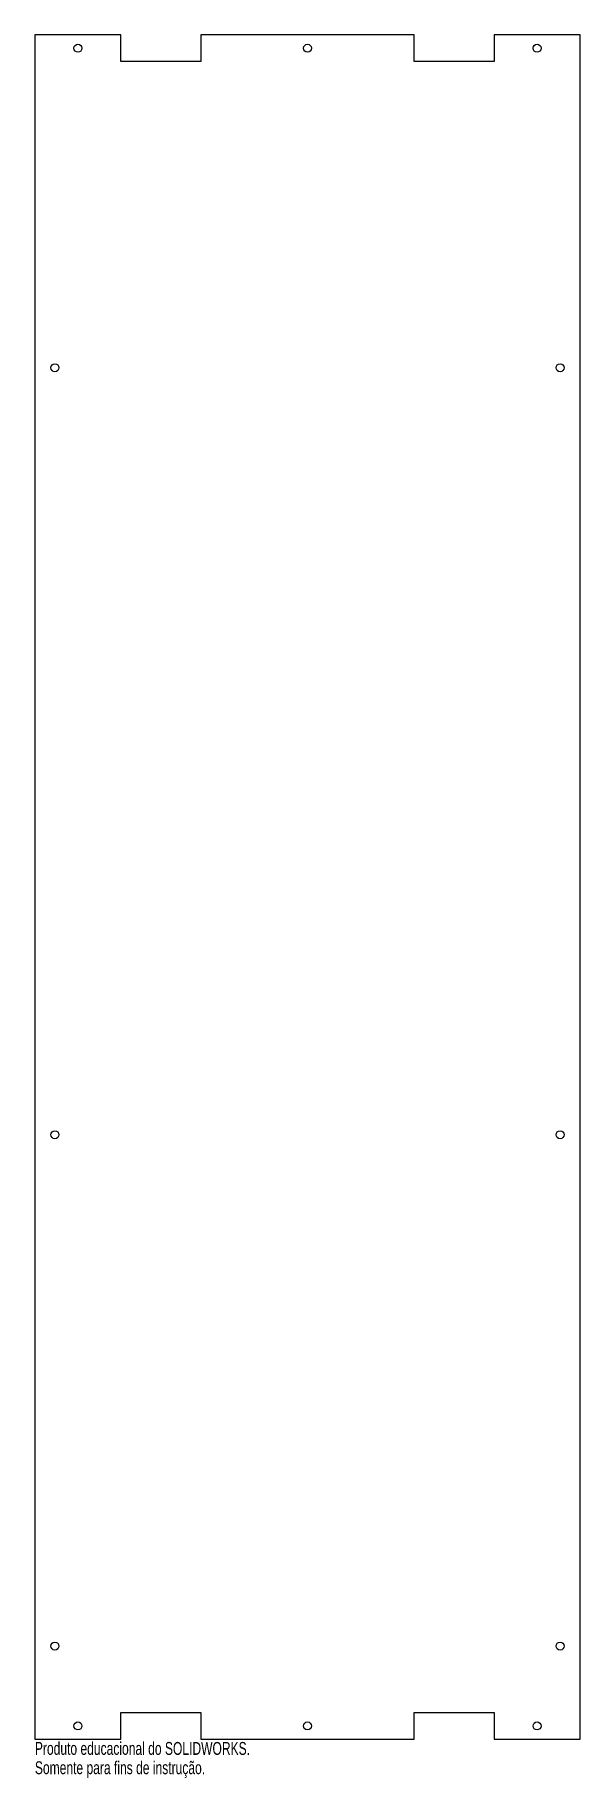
# Model space of a CAD drawing. Header units: millimetres. Extents: x -5 to 199, y -51 to 604.
import ezdxf

# ---------------------------------------------------------------- set-up
doc = ezdxf.new("R2010")
doc.units = ezdxf.units.MM
doc.styles.add('SLDTEXTSTYLE0', font='TXT', dxfattribs={"width": 0.7})

msp = doc.modelspace()

# ---------------------------------------------------------------- linework, layer by layer
at = {"color": 7, "linetype": 'Continuous', "lineweight": 25}
for p, q in [((-5.3, 603.5), (-5.3, -36.5)), ((27, 603.5), (-5.3, 603.5)), ((27, 593.5), (27, 603.5)), ((57, 603.5), (57, 593.5)), ((137, 603.5), (57, 603.5)), ((137, 593.5), (137, 603.5)), ((167, 603.5), (167, 593.5)), ((199.3, 603.5), (167, 603.5)), ((199.3, -36.5), (199.3, 603.5)), ((57, 593.5), (27, 593.5)), ((167, 593.5), (137, 593.5)), ((27, -26.5), (57, -26.5)), ((27, -36.5), (27, -26.5)), ((57, -26.5), (57, -36.5)), ((137, -26.5), (167, -26.5)), ((137, -36.5), (137, -26.5)), ((167, -26.5), (167, -36.5)), ((-5.3, -36.5), (27, -36.5)), ((57, -36.5), (137, -36.5)), ((167, -36.5), (199.3, -36.5))]:
    msp.add_line(p, q, dxfattribs=at)
for centre in [(10.85, 598.5), (97, 598.5), (183.15, 598.5), (2.2, 478.5), (191.8, 478.5), (2.2, 190.5), (191.8, 190.5), (191.8, -1.5), (2.2, -1.5), (10.85, -31.5), (97, -31.5), (183.15, -31.5)]:
    msp.add_circle(centre, 1.5, dxfattribs=at)

# ---------------------------------------------------------------- texts
at = {"color": 7, "linetype": 'Continuous', "char_height": 4.8336, "attachment_point": 1, "style": 'SLDTEXTSTYLE0'}
for s, insert in [('Produto educacional do SOLIDWORKS.', (-5.3, -37.52)), ('Somente para fins de instrução.', (-5.3, -44.77))]:
    msp.add_mtext(s, dxfattribs=dict(at, insert=insert))

doc.saveas('drawing.dxf')
